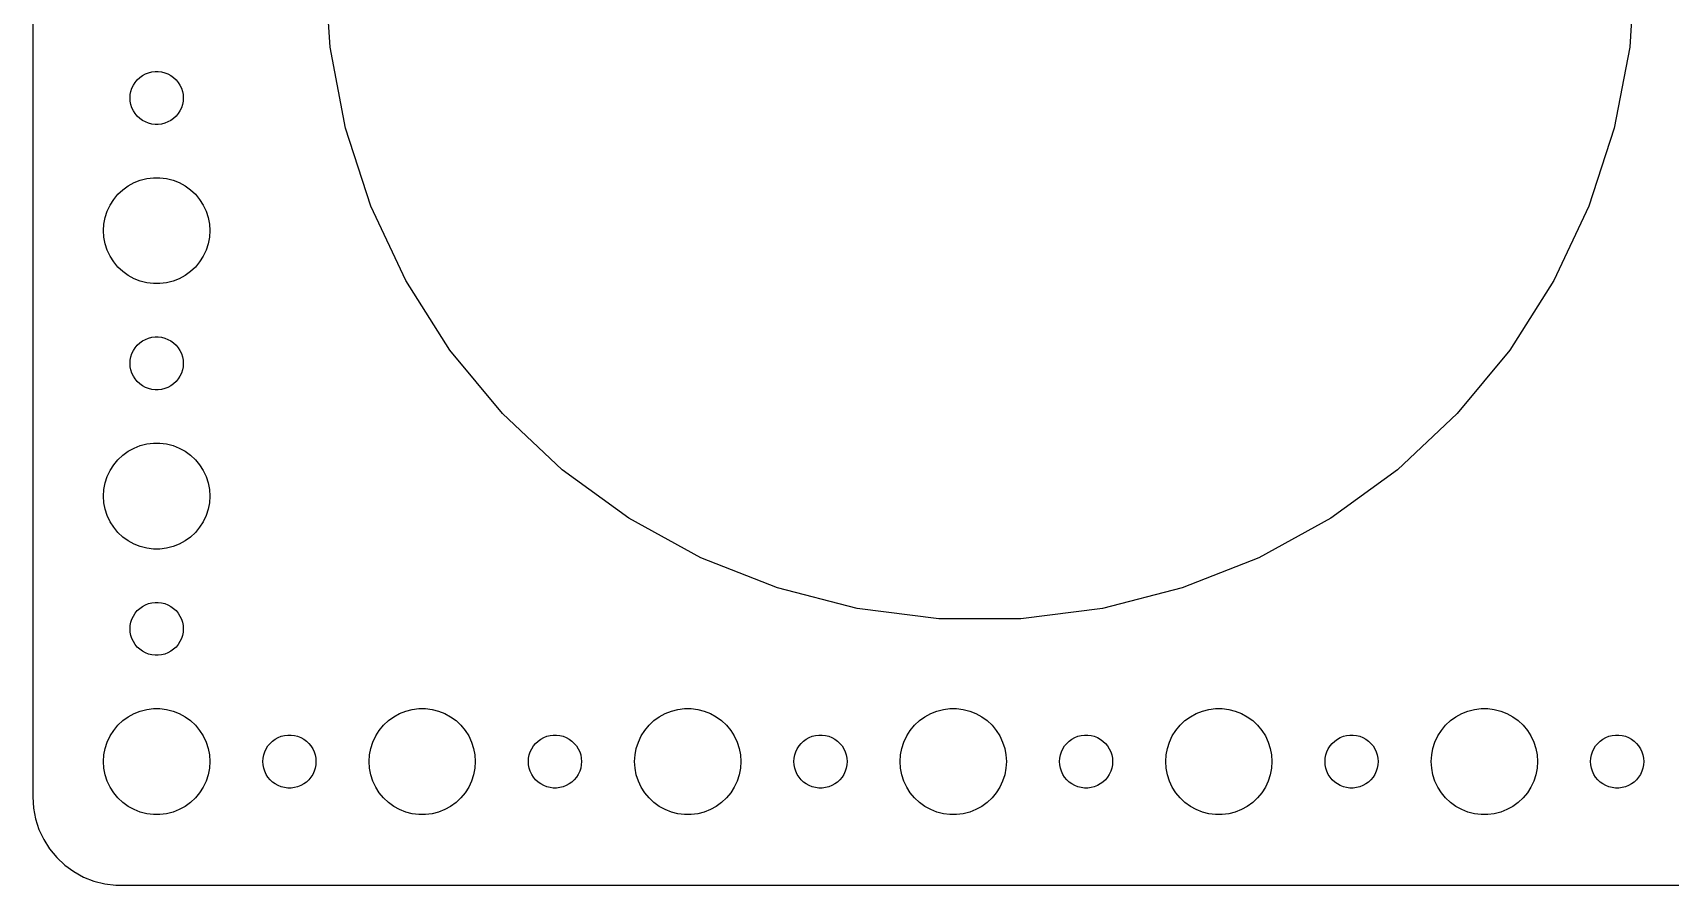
# Model space of a CAD drawing. Header units: metres. Extents: x -172 to 172, y -52 to 52.
# Drawn here: x -172 to -79.5, y -52 to -3.8 of the extents above; entities that cross this region are included whole.
import ezdxf

# ---------------------------------------------------------------- set-up
doc = ezdxf.new("R2010")
doc.units = ezdxf.units.M

msp = doc.modelspace()

# ---------------------------------------------------------------- linework, layer by layer
for p, q in [((-172, 47), (-172, -47)), ((-155.208, -4.63733), (-155.5, 0)), ((-81.5, 0), (-81.7917, -4.63733)), ((-154.338, -9.20152), (-155.208, -4.63733)), ((-81.7917, -4.63733), (-82.6624, -9.20152)), ((-166.214, -6.61832), (-166.093, -6.47318)), ((-166.093, -6.47318), (-165.956, -6.34422)), ((-165.956, -6.34422), (-165.804, -6.23351)), ((-165.804, -6.23351), (-165.639, -6.14275)), ((-165.639, -6.14275), (-165.464, -6.07341)), ((-165.464, -6.07341), (-165.281, -6.02657)), ((-165.281, -6.02657), (-165.094, -6.00294)), ((-165.094, -6.00294), (-164.906, -6.00294)), ((-164.906, -6.00294), (-164.719, -6.02657)), ((-164.719, -6.02657), (-164.536, -6.07341)), ((-164.536, -6.07341), (-164.361, -6.14275)), ((-164.361, -6.14275), (-164.196, -6.23351)), ((-164.196, -6.23351), (-164.044, -6.34422)), ((-164.044, -6.34422), (-163.907, -6.47318)), ((-163.907, -6.47318), (-163.786, -6.61832)), ((-166.5, -7.5), (-166.488, -7.312)), ((-166.488, -7.312), (-166.453, -7.12695)), ((-166.453, -7.12695), (-166.395, -6.9478)), ((-166.395, -6.9478), (-166.314, -6.77736)), ((-166.314, -6.77736), (-166.214, -6.61832)), ((-163.786, -6.61832), (-163.686, -6.77736)), ((-163.686, -6.77736), (-163.605, -6.9478)), ((-163.605, -6.9478), (-163.547, -7.12695)), ((-163.547, -7.12695), (-163.512, -7.312)), ((-163.512, -7.312), (-163.5, -7.5)), ((-166.488, -7.68799), (-166.5, -7.5)), ((-166.453, -7.87303), (-166.488, -7.68799)), ((-166.395, -8.05219), (-166.453, -7.87303)), ((-166.314, -8.22263), (-166.395, -8.05219)), ((-166.214, -8.38167), (-166.314, -8.22263)), ((-163.686, -8.22263), (-163.786, -8.38167)), ((-163.605, -8.05219), (-163.686, -8.22263)), ((-163.547, -7.87303), (-163.605, -8.05219)), ((-163.512, -7.68799), (-163.547, -7.87303)), ((-163.5, -7.5), (-163.512, -7.68799)), ((-166.093, -8.52681), (-166.214, -8.38167)), ((-165.956, -8.65576), (-166.093, -8.52681)), ((-165.804, -8.76648), (-165.956, -8.65576)), ((-165.639, -8.85724), (-165.804, -8.76648)), ((-165.464, -8.92657), (-165.639, -8.85724)), ((-165.281, -8.97342), (-165.464, -8.92657)), ((-165.094, -8.99704), (-165.281, -8.97342)), ((-164.906, -8.99704), (-165.094, -8.99704)), ((-164.719, -8.97342), (-164.906, -8.99704)), ((-164.536, -8.92657), (-164.719, -8.97342)), ((-164.361, -8.85724), (-164.536, -8.92657)), ((-164.196, -8.76648), (-164.361, -8.85724)), ((-164.044, -8.65576), (-164.196, -8.76648)), ((-163.907, -8.52681), (-164.044, -8.65576)), ((-163.786, -8.38167), (-163.907, -8.52681)), ((-152.902, -13.6206), (-154.338, -9.20152)), ((-82.6624, -9.20152), (-84.0983, -13.6206)), ((-165.562, -12.0531), (-165.188, -12.0059)), ((-165.188, -12.0059), (-164.812, -12.0059)), ((-164.812, -12.0059), (-164.438, -12.0531)), ((-167.427, -13.2366), (-167.187, -12.9464)), ((-167.187, -12.9464), (-166.912, -12.6884)), ((-166.912, -12.6884), (-166.607, -12.467)), ((-166.607, -12.467), (-166.277, -12.2855)), ((-166.277, -12.2855), (-165.927, -12.1468)), ((-165.927, -12.1468), (-165.562, -12.0531)), ((-164.438, -12.0531), (-164.073, -12.1468)), ((-164.073, -12.1468), (-163.723, -12.2855)), ((-163.723, -12.2855), (-163.393, -12.467)), ((-163.393, -12.467), (-163.088, -12.6884)), ((-163.088, -12.6884), (-162.813, -12.9464)), ((-162.813, -12.9464), (-162.573, -13.2366)), ((-167.789, -13.8956), (-167.629, -13.5547)), ((-167.629, -13.5547), (-167.427, -13.2366)), ((-162.573, -13.2366), (-162.371, -13.5547)), ((-162.371, -13.5547), (-162.211, -13.8956)), ((-150.923, -17.8249), (-152.902, -13.6206)), ((-84.0983, -13.6206), (-86.0766, -17.8249)), ((-168, -15), (-167.976, -14.624)), ((-167.976, -14.624), (-167.906, -14.2539)), ((-167.906, -14.2539), (-167.789, -13.8956)), ((-162.211, -13.8956), (-162.094, -14.2539)), ((-162.094, -14.2539), (-162.024, -14.624)), ((-162.024, -14.624), (-162, -15)), ((-167.976, -15.376), (-168, -15)), ((-167.906, -15.7461), (-167.976, -15.376)), ((-162.024, -15.376), (-162.094, -15.7461)), ((-162, -15), (-162.024, -15.376)), ((-167.789, -16.1044), (-167.906, -15.7461)), ((-167.629, -16.4453), (-167.789, -16.1044)), ((-167.427, -16.7634), (-167.629, -16.4453)), ((-162.371, -16.4453), (-162.573, -16.7634)), ((-162.211, -16.1044), (-162.371, -16.4453)), ((-162.094, -15.7461), (-162.211, -16.1044)), ((-167.187, -17.0536), (-167.427, -16.7634)), ((-166.912, -17.3115), (-167.187, -17.0536)), ((-166.607, -17.533), (-166.912, -17.3115)), ((-166.277, -17.7145), (-166.607, -17.533)), ((-163.393, -17.533), (-163.723, -17.7145)), ((-163.088, -17.3115), (-163.393, -17.533)), ((-162.813, -17.0536), (-163.088, -17.3115)), ((-162.573, -16.7634), (-162.813, -17.0536)), ((-165.927, -17.8532), (-166.277, -17.7145)), ((-165.562, -17.9469), (-165.927, -17.8532)), ((-165.188, -17.9941), (-165.562, -17.9469)), ((-164.812, -17.9941), (-165.188, -17.9941)), ((-164.438, -17.9469), (-164.812, -17.9941)), ((-164.073, -17.8532), (-164.438, -17.9469)), ((-163.723, -17.7145), (-164.073, -17.8532)), ((-148.434, -21.748), (-150.923, -17.8249)), ((-86.0766, -17.8249), (-88.5664, -21.748)), ((-165.956, -21.3442), (-165.804, -21.2335)), ((-165.804, -21.2335), (-165.639, -21.1427)), ((-165.639, -21.1427), (-165.464, -21.0734)), ((-165.464, -21.0734), (-165.281, -21.0266)), ((-165.281, -21.0266), (-165.094, -21.003)), ((-165.094, -21.003), (-164.906, -21.003)), ((-164.906, -21.003), (-164.719, -21.0266)), ((-164.719, -21.0266), (-164.536, -21.0734)), ((-164.536, -21.0734), (-164.361, -21.1427)), ((-164.361, -21.1427), (-164.196, -21.2335)), ((-164.196, -21.2335), (-164.044, -21.3442)), ((-166.488, -22.312), (-166.453, -22.127)), ((-166.453, -22.127), (-166.395, -21.9478)), ((-166.395, -21.9478), (-166.314, -21.7774)), ((-166.314, -21.7774), (-166.214, -21.6183)), ((-166.214, -21.6183), (-166.093, -21.4732)), ((-166.093, -21.4732), (-165.956, -21.3442)), ((-164.044, -21.3442), (-163.907, -21.4732)), ((-163.907, -21.4732), (-163.786, -21.6183)), ((-163.786, -21.6183), (-163.686, -21.7774)), ((-163.686, -21.7774), (-163.605, -21.9478)), ((-163.605, -21.9478), (-163.547, -22.127)), ((-163.547, -22.127), (-163.512, -22.312)), ((-145.472, -25.3282), (-148.434, -21.748)), ((-88.5664, -21.748), (-91.5282, -25.3282)), ((-166.5, -22.5), (-166.488, -22.312)), ((-166.488, -22.688), (-166.5, -22.5)), ((-166.453, -22.873), (-166.488, -22.688)), ((-166.395, -23.0522), (-166.453, -22.873)), ((-166.314, -23.2226), (-166.395, -23.0522)), ((-163.605, -23.0522), (-163.686, -23.2226)), ((-163.547, -22.873), (-163.605, -23.0522)), ((-163.512, -22.688), (-163.547, -22.873)), ((-163.512, -22.312), (-163.5, -22.5)), ((-163.5, -22.5), (-163.512, -22.688)), ((-166.214, -23.3817), (-166.314, -23.2226)), ((-166.093, -23.5268), (-166.214, -23.3817)), ((-165.956, -23.6558), (-166.093, -23.5268)), ((-165.804, -23.7665), (-165.956, -23.6558)), ((-165.639, -23.8572), (-165.804, -23.7665)), ((-165.464, -23.9266), (-165.639, -23.8572)), ((-165.281, -23.9734), (-165.464, -23.9266)), ((-165.094, -23.997), (-165.281, -23.9734)), ((-164.906, -23.997), (-165.094, -23.997)), ((-164.719, -23.9734), (-164.906, -23.997)), ((-164.536, -23.9266), (-164.719, -23.9734)), ((-164.361, -23.8572), (-164.536, -23.9266)), ((-164.196, -23.7665), (-164.361, -23.8572)), ((-164.044, -23.6558), (-164.196, -23.7665)), ((-163.907, -23.5268), (-164.044, -23.6558)), ((-163.786, -23.3817), (-163.907, -23.5268)), ((-163.686, -23.2226), (-163.786, -23.3817)), ((-142.085, -28.509), (-145.472, -25.3282)), ((-91.5282, -25.3282), (-94.9153, -28.509)), ((-167.187, -27.9464), (-166.912, -27.6884)), ((-166.912, -27.6884), (-166.607, -27.467)), ((-166.607, -27.467), (-166.277, -27.2855)), ((-166.277, -27.2855), (-165.927, -27.1468)), ((-165.927, -27.1468), (-165.562, -27.0531)), ((-165.562, -27.0531), (-165.188, -27.0059)), ((-165.188, -27.0059), (-164.812, -27.0059)), ((-164.812, -27.0059), (-164.438, -27.0531)), ((-164.438, -27.0531), (-164.073, -27.1468)), ((-164.073, -27.1468), (-163.723, -27.2855)), ((-163.723, -27.2855), (-163.393, -27.467)), ((-163.393, -27.467), (-163.088, -27.6884)), ((-163.088, -27.6884), (-162.813, -27.9464)), ((-167.789, -28.8956), (-167.629, -28.5547)), ((-167.629, -28.5547), (-167.427, -28.2366)), ((-167.427, -28.2366), (-167.187, -27.9464)), ((-162.813, -27.9464), (-162.573, -28.2366)), ((-162.573, -28.2366), (-162.371, -28.5547)), ((-162.371, -28.5547), (-162.211, -28.8956)), ((-138.326, -31.2401), (-142.085, -28.509)), ((-94.9153, -28.509), (-98.6744, -31.2401)), ((-167.976, -29.624), (-167.906, -29.2539)), ((-167.906, -29.2539), (-167.789, -28.8956)), ((-162.211, -28.8956), (-162.094, -29.2539)), ((-162.094, -29.2539), (-162.024, -29.624)), ((-168, -30), (-167.976, -29.624)), ((-167.976, -30.376), (-168, -30)), ((-167.906, -30.7461), (-167.976, -30.376)), ((-162.024, -30.376), (-162.094, -30.7461)), ((-162.024, -29.624), (-162, -30)), ((-162, -30), (-162.024, -30.376)), ((-167.789, -31.1044), (-167.906, -30.7461)), ((-167.629, -31.4453), (-167.789, -31.1044)), ((-167.427, -31.7634), (-167.629, -31.4453)), ((-162.371, -31.4453), (-162.573, -31.7634)), ((-162.211, -31.1044), (-162.371, -31.4453)), ((-162.094, -30.7461), (-162.211, -31.1044)), ((-134.254, -33.4786), (-138.326, -31.2401)), ((-98.6744, -31.2401), (-102.746, -33.4786)), ((-167.187, -32.0536), (-167.427, -31.7634)), ((-166.912, -32.3115), (-167.187, -32.0536)), ((-166.607, -32.533), (-166.912, -32.3115)), ((-163.088, -32.3115), (-163.393, -32.533)), ((-162.813, -32.0536), (-163.088, -32.3115)), ((-162.573, -31.7634), (-162.813, -32.0536)), ((-166.277, -32.7145), (-166.607, -32.533)), ((-165.927, -32.8532), (-166.277, -32.7145)), ((-165.562, -32.9469), (-165.927, -32.8532)), ((-165.188, -32.9941), (-165.562, -32.9469)), ((-164.812, -32.9941), (-165.188, -32.9941)), ((-164.438, -32.9469), (-164.812, -32.9941)), ((-164.073, -32.8532), (-164.438, -32.9469)), ((-163.723, -32.7145), (-164.073, -32.8532)), ((-163.393, -32.533), (-163.723, -32.7145)), ((-129.934, -35.1891), (-134.254, -33.4786)), ((-102.746, -33.4786), (-107.066, -35.1891)), ((-165.639, -36.1428), (-165.464, -36.0734)), ((-165.464, -36.0734), (-165.281, -36.0266)), ((-165.281, -36.0266), (-165.094, -36.003)), ((-165.094, -36.003), (-164.906, -36.003)), ((-164.906, -36.003), (-164.719, -36.0266)), ((-164.719, -36.0266), (-164.536, -36.0734)), ((-164.536, -36.0734), (-164.361, -36.1428)), ((-125.433, -36.3446), (-129.934, -35.1891)), ((-107.066, -35.1891), (-111.567, -36.3446)), ((-166.453, -37.127), (-166.395, -36.9478)), ((-166.395, -36.9478), (-166.314, -36.7774)), ((-166.314, -36.7774), (-166.214, -36.6183)), ((-166.214, -36.6183), (-166.093, -36.4732)), ((-166.093, -36.4732), (-165.956, -36.3442)), ((-165.956, -36.3442), (-165.804, -36.2335)), ((-165.804, -36.2335), (-165.639, -36.1428)), ((-164.361, -36.1428), (-164.196, -36.2335)), ((-164.196, -36.2335), (-164.044, -36.3442)), ((-164.044, -36.3442), (-163.907, -36.4732)), ((-163.907, -36.4732), (-163.786, -36.6183)), ((-163.786, -36.6183), (-163.686, -36.7774)), ((-163.686, -36.7774), (-163.605, -36.9478)), ((-163.605, -36.9478), (-163.547, -37.127)), ((-120.823, -36.927), (-125.433, -36.3446)), ((-116.177, -36.927), (-120.823, -36.927)), ((-111.567, -36.3446), (-116.177, -36.927)), ((-166.5, -37.5), (-166.488, -37.312)), ((-166.488, -37.688), (-166.5, -37.5)), ((-166.488, -37.312), (-166.453, -37.127)), ((-166.453, -37.873), (-166.488, -37.688)), ((-166.395, -38.0522), (-166.453, -37.873)), ((-163.547, -37.873), (-163.605, -38.0522)), ((-163.547, -37.127), (-163.512, -37.312)), ((-163.512, -37.688), (-163.547, -37.873)), ((-163.512, -37.312), (-163.5, -37.5)), ((-163.5, -37.5), (-163.512, -37.688)), ((-166.314, -38.2226), (-166.395, -38.0522)), ((-166.214, -38.3817), (-166.314, -38.2226)), ((-166.093, -38.5268), (-166.214, -38.3817)), ((-165.956, -38.6558), (-166.093, -38.5268)), ((-165.804, -38.7665), (-165.956, -38.6558)), ((-165.639, -38.8572), (-165.804, -38.7665)), ((-164.196, -38.7665), (-164.361, -38.8572)), ((-164.044, -38.6558), (-164.196, -38.7665)), ((-163.907, -38.5268), (-164.044, -38.6558)), ((-163.786, -38.3817), (-163.907, -38.5268)), ((-163.686, -38.2226), (-163.786, -38.3817)), ((-163.605, -38.0522), (-163.686, -38.2226)), ((-165.464, -38.9266), (-165.639, -38.8572)), ((-165.281, -38.9734), (-165.464, -38.9266)), ((-165.094, -38.997), (-165.281, -38.9734)), ((-164.906, -38.997), (-165.094, -38.997)), ((-164.719, -38.9734), (-164.906, -38.997)), ((-164.536, -38.9266), (-164.719, -38.9734)), ((-164.361, -38.8572), (-164.536, -38.9266)), ((-166.912, -42.6885), (-166.607, -42.467)), ((-166.607, -42.467), (-166.277, -42.2855)), ((-166.277, -42.2855), (-165.927, -42.1468)), ((-165.927, -42.1468), (-165.562, -42.0531)), ((-165.562, -42.0531), (-165.188, -42.0059)), ((-165.188, -42.0059), (-164.812, -42.0059)), ((-164.812, -42.0059), (-164.438, -42.0531)), ((-164.438, -42.0531), (-164.073, -42.1468)), ((-164.073, -42.1468), (-163.723, -42.2855)), ((-163.723, -42.2855), (-163.393, -42.467)), ((-163.393, -42.467), (-163.088, -42.6885)), ((-151.912, -42.6885), (-151.607, -42.467)), ((-151.607, -42.467), (-151.277, -42.2855)), ((-151.277, -42.2855), (-150.927, -42.1468)), ((-150.927, -42.1468), (-150.562, -42.0531)), ((-150.562, -42.0531), (-150.188, -42.0059)), ((-150.188, -42.0059), (-149.812, -42.0059)), ((-149.812, -42.0059), (-149.438, -42.0531)), ((-149.438, -42.0531), (-149.073, -42.1468)), ((-149.073, -42.1468), (-148.723, -42.2855)), ((-148.723, -42.2855), (-148.393, -42.467)), ((-148.393, -42.467), (-148.088, -42.6885)), ((-136.912, -42.6885), (-136.607, -42.467)), ((-136.607, -42.467), (-136.277, -42.2855)), ((-136.277, -42.2855), (-135.927, -42.1468)), ((-135.927, -42.1468), (-135.562, -42.0531)), ((-135.562, -42.0531), (-135.188, -42.0059)), ((-135.188, -42.0059), (-134.812, -42.0059)), ((-134.812, -42.0059), (-134.438, -42.0531)), ((-134.438, -42.0531), (-134.073, -42.1468)), ((-134.073, -42.1468), (-133.723, -42.2855)), ((-133.723, -42.2855), (-133.393, -42.467)), ((-133.393, -42.467), (-133.088, -42.6885)), ((-121.912, -42.6885), (-121.607, -42.467)), ((-121.607, -42.467), (-121.277, -42.2855)), ((-121.277, -42.2855), (-120.927, -42.1468)), ((-120.927, -42.1468), (-120.562, -42.0531)), ((-120.562, -42.0531), (-120.188, -42.0059)), ((-120.188, -42.0059), (-119.812, -42.0059)), ((-119.812, -42.0059), (-119.438, -42.0531)), ((-119.438, -42.0531), (-119.073, -42.1468)), ((-119.073, -42.1468), (-118.723, -42.2855)), ((-118.723, -42.2855), (-118.393, -42.467)), ((-118.393, -42.467), (-118.088, -42.6885)), ((-106.912, -42.6885), (-106.607, -42.467)), ((-106.607, -42.467), (-106.277, -42.2855)), ((-106.277, -42.2855), (-105.927, -42.1468)), ((-105.927, -42.1468), (-105.562, -42.0531)), ((-105.562, -42.0531), (-105.188, -42.0059)), ((-105.188, -42.0059), (-104.812, -42.0059)), ((-104.812, -42.0059), (-104.438, -42.0531)), ((-104.438, -42.0531), (-104.073, -42.1468)), ((-104.073, -42.1468), (-103.723, -42.2855)), ((-103.723, -42.2855), (-103.393, -42.467)), ((-103.393, -42.467), (-103.088, -42.6885)), ((-91.9123, -42.6885), (-91.6075, -42.467)), ((-91.6075, -42.467), (-91.2773, -42.2855)), ((-91.2773, -42.2855), (-90.927, -42.1468)), ((-90.927, -42.1468), (-90.5621, -42.0531)), ((-90.5621, -42.0531), (-90.1884, -42.0059)), ((-90.1884, -42.0059), (-89.8116, -42.0059)), ((-89.8116, -42.0059), (-89.4379, -42.0531)), ((-89.4379, -42.0531), (-89.073, -42.1468)), ((-89.073, -42.1468), (-88.7227, -42.2855)), ((-88.7227, -42.2855), (-88.3925, -42.467)), ((-88.3925, -42.467), (-88.0877, -42.6885)), ((-167.629, -43.5547), (-167.427, -43.2366)), ((-167.427, -43.2366), (-167.187, -42.9464)), ((-167.187, -42.9464), (-166.912, -42.6885)), ((-163.088, -42.6885), (-162.813, -42.9464)), ((-162.813, -42.9464), (-162.573, -43.2366)), ((-162.573, -43.2366), (-162.371, -43.5547)), ((-152.629, -43.5547), (-152.427, -43.2366)), ((-152.427, -43.2366), (-152.187, -42.9464)), ((-152.187, -42.9464), (-151.912, -42.6885)), ((-148.088, -42.6885), (-147.813, -42.9464)), ((-147.813, -42.9464), (-147.573, -43.2366)), ((-147.573, -43.2366), (-147.371, -43.5547)), ((-137.629, -43.5547), (-137.427, -43.2366)), ((-137.427, -43.2366), (-137.187, -42.9464)), ((-137.187, -42.9464), (-136.912, -42.6885)), ((-133.088, -42.6885), (-132.813, -42.9464)), ((-132.813, -42.9464), (-132.573, -43.2366)), ((-132.573, -43.2366), (-132.371, -43.5547)), ((-122.629, -43.5547), (-122.427, -43.2366)), ((-122.427, -43.2366), (-122.187, -42.9464)), ((-122.187, -42.9464), (-121.912, -42.6885)), ((-118.088, -42.6885), (-117.813, -42.9464)), ((-117.813, -42.9464), (-117.573, -43.2366)), ((-117.573, -43.2366), (-117.371, -43.5547)), ((-107.629, -43.5547), (-107.427, -43.2366)), ((-107.427, -43.2366), (-107.187, -42.9464)), ((-107.187, -42.9464), (-106.912, -42.6885)), ((-103.088, -42.6885), (-102.813, -42.9464)), ((-102.813, -42.9464), (-102.573, -43.2366)), ((-102.573, -43.2366), (-102.371, -43.5547)), ((-92.6289, -43.5547), (-92.427, -43.2366)), ((-92.427, -43.2366), (-92.1869, -42.9464)), ((-92.1869, -42.9464), (-91.9123, -42.6885)), ((-88.0877, -42.6885), (-87.8131, -42.9464)), ((-87.8131, -42.9464), (-87.573, -43.2366)), ((-87.573, -43.2366), (-87.3711, -43.5547)), ((-167.976, -44.624), (-167.906, -44.2539)), ((-167.906, -44.2539), (-167.789, -43.8956)), ((-167.789, -43.8956), (-167.629, -43.5547)), ((-162.371, -43.5547), (-162.211, -43.8956)), ((-162.211, -43.8956), (-162.094, -44.2539)), ((-162.094, -44.2539), (-162.024, -44.624)), ((-158.895, -44.4478), (-158.814, -44.2774)), ((-158.814, -44.2774), (-158.714, -44.1183)), ((-158.714, -44.1183), (-158.593, -43.9732)), ((-158.593, -43.9732), (-158.456, -43.8442)), ((-158.456, -43.8442), (-158.304, -43.7335)), ((-158.304, -43.7335), (-158.139, -43.6428)), ((-158.139, -43.6428), (-157.964, -43.5734)), ((-157.964, -43.5734), (-157.781, -43.5266)), ((-157.781, -43.5266), (-157.594, -43.503)), ((-157.594, -43.503), (-157.406, -43.503)), ((-157.406, -43.503), (-157.219, -43.5266)), ((-157.219, -43.5266), (-157.036, -43.5734)), ((-157.036, -43.5734), (-156.861, -43.6428)), ((-156.861, -43.6428), (-156.696, -43.7335)), ((-156.696, -43.7335), (-156.544, -43.8442)), ((-156.544, -43.8442), (-156.407, -43.9732)), ((-156.407, -43.9732), (-156.286, -44.1183)), ((-156.286, -44.1183), (-156.186, -44.2774)), ((-156.186, -44.2774), (-156.105, -44.4478)), ((-152.976, -44.624), (-152.906, -44.2539)), ((-152.906, -44.2539), (-152.789, -43.8956)), ((-152.789, -43.8956), (-152.629, -43.5547)), ((-147.371, -43.5547), (-147.211, -43.8956)), ((-147.211, -43.8956), (-147.094, -44.2539)), ((-147.094, -44.2539), (-147.024, -44.624)), ((-143.895, -44.4478), (-143.814, -44.2774)), ((-143.814, -44.2774), (-143.714, -44.1183)), ((-143.714, -44.1183), (-143.593, -43.9732)), ((-143.593, -43.9732), (-143.456, -43.8442)), ((-143.456, -43.8442), (-143.304, -43.7335)), ((-143.304, -43.7335), (-143.139, -43.6428)), ((-143.139, -43.6428), (-142.964, -43.5734)), ((-142.964, -43.5734), (-142.781, -43.5266)), ((-142.781, -43.5266), (-142.594, -43.503)), ((-142.594, -43.503), (-142.406, -43.503)), ((-142.406, -43.503), (-142.219, -43.5266)), ((-142.219, -43.5266), (-142.036, -43.5734)), ((-142.036, -43.5734), (-141.861, -43.6428)), ((-141.861, -43.6428), (-141.696, -43.7335)), ((-141.696, -43.7335), (-141.544, -43.8442)), ((-141.544, -43.8442), (-141.407, -43.9732)), ((-141.407, -43.9732), (-141.286, -44.1183)), ((-141.286, -44.1183), (-141.186, -44.2774)), ((-141.186, -44.2774), (-141.105, -44.4478)), ((-137.976, -44.624), (-137.906, -44.2539)), ((-137.906, -44.2539), (-137.789, -43.8956)), ((-137.789, -43.8956), (-137.629, -43.5547)), ((-132.371, -43.5547), (-132.211, -43.8956)), ((-132.211, -43.8956), (-132.094, -44.2539)), ((-132.094, -44.2539), (-132.024, -44.624)), ((-128.895, -44.4478), (-128.814, -44.2774)), ((-128.814, -44.2774), (-128.714, -44.1183)), ((-128.714, -44.1183), (-128.593, -43.9732)), ((-128.593, -43.9732), (-128.456, -43.8442)), ((-128.456, -43.8442), (-128.304, -43.7335)), ((-128.304, -43.7335), (-128.139, -43.6428)), ((-128.139, -43.6428), (-127.964, -43.5734)), ((-127.964, -43.5734), (-127.781, -43.5266)), ((-127.781, -43.5266), (-127.594, -43.503)), ((-127.594, -43.503), (-127.406, -43.503)), ((-127.406, -43.503), (-127.219, -43.5266)), ((-127.219, -43.5266), (-127.036, -43.5734)), ((-127.036, -43.5734), (-126.861, -43.6428)), ((-126.861, -43.6428), (-126.696, -43.7335)), ((-126.696, -43.7335), (-126.544, -43.8442)), ((-126.544, -43.8442), (-126.407, -43.9732)), ((-126.407, -43.9732), (-126.286, -44.1183)), ((-126.286, -44.1183), (-126.186, -44.2774)), ((-126.186, -44.2774), (-126.105, -44.4478)), ((-122.976, -44.624), (-122.906, -44.2539)), ((-122.906, -44.2539), (-122.789, -43.8956)), ((-122.789, -43.8956), (-122.629, -43.5547)), ((-117.371, -43.5547), (-117.211, -43.8956)), ((-117.211, -43.8956), (-117.094, -44.2539)), ((-117.094, -44.2539), (-117.024, -44.624)), ((-113.895, -44.4478), (-113.814, -44.2774)), ((-113.814, -44.2774), (-113.714, -44.1183)), ((-113.714, -44.1183), (-113.593, -43.9732)), ((-113.593, -43.9732), (-113.456, -43.8442)), ((-113.456, -43.8442), (-113.304, -43.7335)), ((-113.304, -43.7335), (-113.139, -43.6428)), ((-113.139, -43.6428), (-112.964, -43.5734)), ((-112.964, -43.5734), (-112.781, -43.5266)), ((-112.781, -43.5266), (-112.594, -43.503)), ((-112.594, -43.503), (-112.406, -43.503)), ((-112.406, -43.503), (-112.219, -43.5266)), ((-112.219, -43.5266), (-112.036, -43.5734)), ((-112.036, -43.5734), (-111.861, -43.6428)), ((-111.861, -43.6428), (-111.696, -43.7335)), ((-111.696, -43.7335), (-111.544, -43.8442)), ((-111.544, -43.8442), (-111.407, -43.9732)), ((-111.407, -43.9732), (-111.286, -44.1183)), ((-111.286, -44.1183), (-111.186, -44.2774)), ((-111.186, -44.2774), (-111.105, -44.4478)), ((-107.976, -44.624), (-107.906, -44.2539)), ((-107.906, -44.2539), (-107.789, -43.8956)), ((-107.789, -43.8956), (-107.629, -43.5547)), ((-102.371, -43.5547), (-102.211, -43.8956)), ((-102.211, -43.8956), (-102.094, -44.2539)), ((-102.094, -44.2539), (-102.024, -44.624)), ((-98.8947, -44.4478), (-98.8145, -44.2774)), ((-98.8145, -44.2774), (-98.7135, -44.1183)), ((-98.7135, -44.1183), (-98.5934, -43.9732)), ((-98.5934, -43.9732), (-98.4561, -43.8442)), ((-98.4561, -43.8442), (-98.3037, -43.7335)), ((-98.3037, -43.7335), (-98.1387, -43.6428)), ((-98.1387, -43.6428), (-97.9635, -43.5734)), ((-97.9635, -43.5734), (-97.7811, -43.5266)), ((-97.7811, -43.5266), (-97.5942, -43.503)), ((-97.5942, -43.503), (-97.4058, -43.503)), ((-97.4058, -43.503), (-97.2189, -43.5266)), ((-97.2189, -43.5266), (-97.0365, -43.5734)), ((-97.0365, -43.5734), (-96.8613, -43.6428)), ((-96.8613, -43.6428), (-96.6963, -43.7335)), ((-96.6963, -43.7335), (-96.5439, -43.8442)), ((-96.5439, -43.8442), (-96.4065, -43.9732)), ((-96.4065, -43.9732), (-96.2865, -44.1183)), ((-96.2865, -44.1183), (-96.1855, -44.2774)), ((-96.1855, -44.2774), (-96.1053, -44.4478)), ((-92.9763, -44.624), (-92.9057, -44.2539)), ((-92.9057, -44.2539), (-92.7893, -43.8956)), ((-92.7893, -43.8956), (-92.6289, -43.5547)), ((-87.3711, -43.5547), (-87.2107, -43.8956)), ((-87.2107, -43.8956), (-87.0943, -44.2539)), ((-87.0943, -44.2539), (-87.0237, -44.624)), ((-83.8947, -44.4478), (-83.8145, -44.2774)), ((-83.8145, -44.2774), (-83.7135, -44.1183)), ((-83.7135, -44.1183), (-83.5934, -43.9732)), ((-83.5934, -43.9732), (-83.4561, -43.8442)), ((-83.4561, -43.8442), (-83.3037, -43.7335)), ((-83.3037, -43.7335), (-83.1387, -43.6428)), ((-83.1387, -43.6428), (-82.9635, -43.5734)), ((-82.9635, -43.5734), (-82.7811, -43.5266)), ((-82.7811, -43.5266), (-82.5942, -43.503)), ((-82.5942, -43.503), (-82.4058, -43.503)), ((-82.4058, -43.503), (-82.2189, -43.5266)), ((-82.2189, -43.5266), (-82.0365, -43.5734)), ((-82.0365, -43.5734), (-81.8613, -43.6428)), ((-81.8613, -43.6428), (-81.6963, -43.7335)), ((-81.6963, -43.7335), (-81.5439, -43.8442)), ((-81.5439, -43.8442), (-81.4065, -43.9732)), ((-81.4065, -43.9732), (-81.2865, -44.1183)), ((-81.2865, -44.1183), (-81.1855, -44.2774)), ((-81.1855, -44.2774), (-81.1053, -44.4478)), ((-168, -45), (-167.976, -44.624)), ((-167.976, -45.376), (-168, -45)), ((-162.024, -44.624), (-162, -45)), ((-162, -45), (-162.024, -45.376)), ((-159, -45), (-158.988, -44.812)), ((-158.988, -45.188), (-159, -45)), ((-158.988, -44.812), (-158.953, -44.627)), ((-158.953, -45.373), (-158.988, -45.188)), ((-158.953, -44.627), (-158.895, -44.4478)), ((-156.105, -44.4478), (-156.047, -44.627)), ((-156.047, -44.627), (-156.012, -44.812)), ((-156.012, -45.188), (-156.047, -45.373)), ((-156.012, -44.812), (-156, -45)), ((-156, -45), (-156.012, -45.188)), ((-153, -45), (-152.976, -44.624)), ((-152.976, -45.376), (-153, -45)), ((-147.024, -44.624), (-147, -45)), ((-147, -45), (-147.024, -45.376)), ((-144, -45), (-143.988, -44.812)), ((-143.988, -45.188), (-144, -45)), ((-143.988, -44.812), (-143.953, -44.627)), ((-143.953, -45.373), (-143.988, -45.188)), ((-143.953, -44.627), (-143.895, -44.4478)), ((-141.105, -44.4478), (-141.047, -44.627)), ((-141.047, -44.627), (-141.012, -44.812)), ((-141.012, -45.188), (-141.047, -45.373)), ((-141.012, -44.812), (-141, -45)), ((-141, -45), (-141.012, -45.188)), ((-138, -45), (-137.976, -44.624)), ((-137.976, -45.376), (-138, -45)), ((-132.024, -44.624), (-132, -45)), ((-132, -45), (-132.024, -45.376)), ((-129, -45), (-128.988, -44.812)), ((-128.988, -45.188), (-129, -45)), ((-128.988, -44.812), (-128.953, -44.627)), ((-128.953, -45.373), (-128.988, -45.188)), ((-128.953, -44.627), (-128.895, -44.4478)), ((-126.105, -44.4478), (-126.047, -44.627)), ((-126.047, -44.627), (-126.012, -44.812)), ((-126.012, -45.188), (-126.047, -45.373)), ((-126.012, -44.812), (-126, -45)), ((-126, -45), (-126.012, -45.188)), ((-123, -45), (-122.976, -44.624)), ((-122.976, -45.376), (-123, -45)), ((-117.024, -44.624), (-117, -45)), ((-117, -45), (-117.024, -45.376)), ((-114, -45), (-113.988, -44.812)), ((-113.988, -45.188), (-114, -45)), ((-113.988, -44.812), (-113.953, -44.627)), ((-113.953, -45.373), (-113.988, -45.188)), ((-113.953, -44.627), (-113.895, -44.4478)), ((-111.105, -44.4478), (-111.047, -44.627)), ((-111.047, -44.627), (-111.012, -44.812)), ((-111.012, -45.188), (-111.047, -45.373)), ((-111.012, -44.812), (-111, -45)), ((-111, -45), (-111.012, -45.188)), ((-108, -45), (-107.976, -44.624)), ((-107.976, -45.376), (-108, -45)), ((-102.024, -44.624), (-102, -45)), ((-102, -45), (-102.024, -45.376)), ((-99, -45), (-98.9882, -44.812)), ((-98.9882, -45.188), (-99, -45)), ((-98.9882, -44.812), (-98.9529, -44.627)), ((-98.9529, -45.373), (-98.9882, -45.188)), ((-98.9529, -44.627), (-98.8947, -44.4478)), ((-96.1053, -44.4478), (-96.0471, -44.627)), ((-96.0471, -44.627), (-96.0118, -44.812)), ((-96.0118, -45.188), (-96.0471, -45.373)), ((-96.0118, -44.812), (-96, -45)), ((-96, -45), (-96.0118, -45.188)), ((-93, -45), (-92.9763, -44.624)), ((-92.9763, -45.376), (-93, -45)), ((-87.0237, -44.624), (-87, -45)), ((-87, -45), (-87.0237, -45.376)), ((-84, -45), (-83.9882, -44.812)), ((-83.9882, -45.188), (-84, -45)), ((-83.9882, -44.812), (-83.9529, -44.627)), ((-83.9529, -45.373), (-83.9882, -45.188)), ((-83.9529, -44.627), (-83.8947, -44.4478)), ((-81.1053, -44.4478), (-81.0471, -44.627)), ((-81.0471, -44.627), (-81.0118, -44.812)), ((-81.0118, -45.188), (-81.0471, -45.373)), ((-81.0118, -44.812), (-81, -45)), ((-81, -45), (-81.0118, -45.188)), ((-167.906, -45.7461), (-167.976, -45.376)), ((-167.789, -46.1044), (-167.906, -45.7461)), ((-167.629, -46.4453), (-167.789, -46.1044)), ((-162.211, -46.1044), (-162.371, -46.4453)), ((-162.094, -45.7461), (-162.211, -46.1044)), ((-162.024, -45.376), (-162.094, -45.7461)), ((-158.895, -45.5522), (-158.953, -45.373)), ((-158.814, -45.7226), (-158.895, -45.5522)), ((-158.714, -45.8817), (-158.814, -45.7226)), ((-158.593, -46.0268), (-158.714, -45.8817)), ((-158.456, -46.1558), (-158.593, -46.0268)), ((-158.304, -46.2665), (-158.456, -46.1558)), ((-156.544, -46.1558), (-156.696, -46.2665)), ((-156.407, -46.0268), (-156.544, -46.1558)), ((-156.286, -45.8817), (-156.407, -46.0268)), ((-156.186, -45.7226), (-156.286, -45.8817)), ((-156.105, -45.5522), (-156.186, -45.7226)), ((-156.047, -45.373), (-156.105, -45.5522)), ((-152.906, -45.7461), (-152.976, -45.376)), ((-152.789, -46.1044), (-152.906, -45.7461)), ((-152.629, -46.4453), (-152.789, -46.1044)), ((-147.211, -46.1044), (-147.371, -46.4453)), ((-147.094, -45.7461), (-147.211, -46.1044)), ((-147.024, -45.376), (-147.094, -45.7461)), ((-143.895, -45.5522), (-143.953, -45.373)), ((-143.814, -45.7226), (-143.895, -45.5522)), ((-143.714, -45.8817), (-143.814, -45.7226)), ((-143.593, -46.0268), (-143.714, -45.8817)), ((-143.456, -46.1558), (-143.593, -46.0268)), ((-143.304, -46.2665), (-143.456, -46.1558)), ((-141.544, -46.1558), (-141.696, -46.2665)), ((-141.407, -46.0268), (-141.544, -46.1558)), ((-141.286, -45.8817), (-141.407, -46.0268)), ((-141.186, -45.7226), (-141.286, -45.8817)), ((-141.105, -45.5522), (-141.186, -45.7226)), ((-141.047, -45.373), (-141.105, -45.5522)), ((-137.906, -45.7461), (-137.976, -45.376)), ((-137.789, -46.1044), (-137.906, -45.7461)), ((-137.629, -46.4453), (-137.789, -46.1044)), ((-132.211, -46.1044), (-132.371, -46.4453)), ((-132.094, -45.7461), (-132.211, -46.1044)), ((-132.024, -45.376), (-132.094, -45.7461)), ((-128.895, -45.5522), (-128.953, -45.373)), ((-128.814, -45.7226), (-128.895, -45.5522)), ((-128.714, -45.8817), (-128.814, -45.7226)), ((-128.593, -46.0268), (-128.714, -45.8817)), ((-128.456, -46.1558), (-128.593, -46.0268)), ((-128.304, -46.2665), (-128.456, -46.1558)), ((-126.544, -46.1558), (-126.696, -46.2665)), ((-126.407, -46.0268), (-126.544, -46.1558)), ((-126.286, -45.8817), (-126.407, -46.0268)), ((-126.186, -45.7226), (-126.286, -45.8817)), ((-126.105, -45.5522), (-126.186, -45.7226)), ((-126.047, -45.373), (-126.105, -45.5522)), ((-122.906, -45.7461), (-122.976, -45.376)), ((-122.789, -46.1044), (-122.906, -45.7461)), ((-122.629, -46.4453), (-122.789, -46.1044)), ((-117.211, -46.1044), (-117.371, -46.4453)), ((-117.094, -45.7461), (-117.211, -46.1044)), ((-117.024, -45.376), (-117.094, -45.7461)), ((-113.895, -45.5522), (-113.953, -45.373)), ((-113.814, -45.7226), (-113.895, -45.5522)), ((-113.714, -45.8817), (-113.814, -45.7226)), ((-113.593, -46.0268), (-113.714, -45.8817)), ((-113.456, -46.1558), (-113.593, -46.0268)), ((-113.304, -46.2665), (-113.456, -46.1558)), ((-111.544, -46.1558), (-111.696, -46.2665)), ((-111.407, -46.0268), (-111.544, -46.1558)), ((-111.286, -45.8817), (-111.407, -46.0268)), ((-111.186, -45.7226), (-111.286, -45.8817)), ((-111.105, -45.5522), (-111.186, -45.7226)), ((-111.047, -45.373), (-111.105, -45.5522)), ((-107.906, -45.7461), (-107.976, -45.376)), ((-107.789, -46.1044), (-107.906, -45.7461)), ((-107.629, -46.4453), (-107.789, -46.1044)), ((-102.211, -46.1044), (-102.371, -46.4453)), ((-102.094, -45.7461), (-102.211, -46.1044)), ((-102.024, -45.376), (-102.094, -45.7461)), ((-98.8947, -45.5522), (-98.9529, -45.373)), ((-98.8145, -45.7226), (-98.8947, -45.5522)), ((-98.7135, -45.8817), (-98.8145, -45.7226)), ((-98.5934, -46.0268), (-98.7135, -45.8817)), ((-98.4561, -46.1558), (-98.5934, -46.0268)), ((-98.3037, -46.2665), (-98.4561, -46.1558)), ((-96.5439, -46.1558), (-96.6963, -46.2665)), ((-96.4065, -46.0268), (-96.5439, -46.1558)), ((-96.2865, -45.8817), (-96.4065, -46.0268)), ((-96.1855, -45.7226), (-96.2865, -45.8817)), ((-96.1053, -45.5522), (-96.1855, -45.7226)), ((-96.0471, -45.373), (-96.1053, -45.5522)), ((-92.9057, -45.7461), (-92.9763, -45.376)), ((-92.7893, -46.1044), (-92.9057, -45.7461)), ((-92.6289, -46.4453), (-92.7893, -46.1044)), ((-87.2107, -46.1044), (-87.3711, -46.4453)), ((-87.0943, -45.7461), (-87.2107, -46.1044)), ((-87.0237, -45.376), (-87.0943, -45.7461)), ((-83.8947, -45.5522), (-83.9529, -45.373)), ((-83.8145, -45.7226), (-83.8947, -45.5522)), ((-83.7135, -45.8817), (-83.8145, -45.7226)), ((-83.5934, -46.0268), (-83.7135, -45.8817)), ((-83.4561, -46.1558), (-83.5934, -46.0268)), ((-83.3037, -46.2665), (-83.4561, -46.1558)), ((-81.5439, -46.1558), (-81.6963, -46.2665)), ((-81.4065, -46.0268), (-81.5439, -46.1558)), ((-81.2865, -45.8817), (-81.4065, -46.0268)), ((-81.1855, -45.7226), (-81.2865, -45.8817)), ((-81.1053, -45.5522), (-81.1855, -45.7226)), ((-81.0471, -45.373), (-81.1053, -45.5522)), ((-172, -47), (-171.961, -47.6267)), ((-167.427, -46.7634), (-167.629, -46.4453)), ((-167.187, -47.0536), (-167.427, -46.7634)), ((-166.912, -47.3115), (-167.187, -47.0536)), ((-162.813, -47.0536), (-163.088, -47.3115)), ((-162.573, -46.7634), (-162.813, -47.0536)), ((-162.371, -46.4453), (-162.573, -46.7634)), ((-158.139, -46.3572), (-158.304, -46.2665)), ((-157.964, -46.4266), (-158.139, -46.3572)), ((-157.781, -46.4734), (-157.964, -46.4266)), ((-157.594, -46.497), (-157.781, -46.4734)), ((-157.406, -46.497), (-157.594, -46.497)), ((-157.219, -46.4734), (-157.406, -46.497)), ((-157.036, -46.4266), (-157.219, -46.4734)), ((-156.861, -46.3572), (-157.036, -46.4266)), ((-156.696, -46.2665), (-156.861, -46.3572)), ((-152.427, -46.7634), (-152.629, -46.4453)), ((-152.187, -47.0536), (-152.427, -46.7634)), ((-151.912, -47.3115), (-152.187, -47.0536)), ((-147.813, -47.0536), (-148.088, -47.3115)), ((-147.573, -46.7634), (-147.813, -47.0536)), ((-147.371, -46.4453), (-147.573, -46.7634)), ((-143.139, -46.3572), (-143.304, -46.2665)), ((-142.964, -46.4266), (-143.139, -46.3572)), ((-142.781, -46.4734), (-142.964, -46.4266)), ((-142.594, -46.497), (-142.781, -46.4734)), ((-142.406, -46.497), (-142.594, -46.497)), ((-142.219, -46.4734), (-142.406, -46.497)), ((-142.036, -46.4266), (-142.219, -46.4734)), ((-141.861, -46.3572), (-142.036, -46.4266)), ((-141.696, -46.2665), (-141.861, -46.3572)), ((-137.427, -46.7634), (-137.629, -46.4453)), ((-137.187, -47.0536), (-137.427, -46.7634)), ((-136.912, -47.3115), (-137.187, -47.0536)), ((-132.813, -47.0536), (-133.088, -47.3115)), ((-132.573, -46.7634), (-132.813, -47.0536)), ((-132.371, -46.4453), (-132.573, -46.7634)), ((-128.139, -46.3572), (-128.304, -46.2665)), ((-127.964, -46.4266), (-128.139, -46.3572)), ((-127.781, -46.4734), (-127.964, -46.4266)), ((-127.594, -46.497), (-127.781, -46.4734)), ((-127.406, -46.497), (-127.594, -46.497)), ((-127.219, -46.4734), (-127.406, -46.497)), ((-127.036, -46.4266), (-127.219, -46.4734)), ((-126.861, -46.3572), (-127.036, -46.4266)), ((-126.696, -46.2665), (-126.861, -46.3572)), ((-122.427, -46.7634), (-122.629, -46.4453)), ((-122.187, -47.0536), (-122.427, -46.7634)), ((-121.912, -47.3115), (-122.187, -47.0536)), ((-117.813, -47.0536), (-118.088, -47.3115)), ((-117.573, -46.7634), (-117.813, -47.0536)), ((-117.371, -46.4453), (-117.573, -46.7634)), ((-113.139, -46.3572), (-113.304, -46.2665)), ((-112.964, -46.4266), (-113.139, -46.3572)), ((-112.781, -46.4734), (-112.964, -46.4266)), ((-112.594, -46.497), (-112.781, -46.4734)), ((-112.406, -46.497), (-112.594, -46.497)), ((-112.219, -46.4734), (-112.406, -46.497)), ((-112.036, -46.4266), (-112.219, -46.4734)), ((-111.861, -46.3572), (-112.036, -46.4266)), ((-111.696, -46.2665), (-111.861, -46.3572)), ((-107.427, -46.7634), (-107.629, -46.4453)), ((-107.187, -47.0536), (-107.427, -46.7634)), ((-106.912, -47.3115), (-107.187, -47.0536)), ((-102.813, -47.0536), (-103.088, -47.3115)), ((-102.573, -46.7634), (-102.813, -47.0536)), ((-102.371, -46.4453), (-102.573, -46.7634)), ((-98.1387, -46.3572), (-98.3037, -46.2665)), ((-97.9635, -46.4266), (-98.1387, -46.3572)), ((-97.7811, -46.4734), (-97.9635, -46.4266)), ((-97.5942, -46.497), (-97.7811, -46.4734)), ((-97.4058, -46.497), (-97.5942, -46.497)), ((-97.2189, -46.4734), (-97.4058, -46.497)), ((-97.0365, -46.4266), (-97.2189, -46.4734)), ((-96.8613, -46.3572), (-97.0365, -46.4266)), ((-96.6963, -46.2665), (-96.8613, -46.3572)), ((-92.427, -46.7634), (-92.6289, -46.4453)), ((-92.1869, -47.0536), (-92.427, -46.7634)), ((-91.9123, -47.3115), (-92.1869, -47.0536)), ((-87.8131, -47.0536), (-88.0877, -47.3115)), ((-87.573, -46.7634), (-87.8131, -47.0536)), ((-87.3711, -46.4453), (-87.573, -46.7634)), ((-83.1387, -46.3572), (-83.3037, -46.2665)), ((-82.9635, -46.4266), (-83.1387, -46.3572)), ((-82.7811, -46.4734), (-82.9635, -46.4266)), ((-82.5942, -46.497), (-82.7811, -46.4734)), ((-82.4058, -46.497), (-82.5942, -46.497)), ((-82.2189, -46.4734), (-82.4058, -46.497)), ((-82.0365, -46.4266), (-82.2189, -46.4734)), ((-81.8613, -46.3572), (-82.0365, -46.4266)), ((-81.6963, -46.2665), (-81.8613, -46.3572)), ((-171.961, -47.6267), (-171.843, -48.2434)), ((-166.607, -47.533), (-166.912, -47.3115)), ((-166.277, -47.7145), (-166.607, -47.533)), ((-165.927, -47.8532), (-166.277, -47.7145)), ((-165.562, -47.9469), (-165.927, -47.8532)), ((-165.188, -47.9941), (-165.562, -47.9469)), ((-164.812, -47.9941), (-165.188, -47.9941)), ((-164.438, -47.9469), (-164.812, -47.9941)), ((-164.073, -47.8532), (-164.438, -47.9469)), ((-163.723, -47.7145), (-164.073, -47.8532)), ((-163.393, -47.533), (-163.723, -47.7145)), ((-163.088, -47.3115), (-163.393, -47.533)), ((-151.607, -47.533), (-151.912, -47.3115)), ((-151.277, -47.7145), (-151.607, -47.533)), ((-150.927, -47.8532), (-151.277, -47.7145)), ((-150.562, -47.9469), (-150.927, -47.8532)), ((-150.188, -47.9941), (-150.562, -47.9469)), ((-149.812, -47.9941), (-150.188, -47.9941)), ((-149.438, -47.9469), (-149.812, -47.9941)), ((-149.073, -47.8532), (-149.438, -47.9469)), ((-148.723, -47.7145), (-149.073, -47.8532)), ((-148.393, -47.533), (-148.723, -47.7145)), ((-148.088, -47.3115), (-148.393, -47.533)), ((-136.607, -47.533), (-136.912, -47.3115)), ((-136.277, -47.7145), (-136.607, -47.533)), ((-135.927, -47.8532), (-136.277, -47.7145)), ((-135.562, -47.9469), (-135.927, -47.8532)), ((-135.188, -47.9941), (-135.562, -47.9469)), ((-134.812, -47.9941), (-135.188, -47.9941)), ((-134.438, -47.9469), (-134.812, -47.9941)), ((-134.073, -47.8532), (-134.438, -47.9469)), ((-133.723, -47.7145), (-134.073, -47.8532)), ((-133.393, -47.533), (-133.723, -47.7145)), ((-133.088, -47.3115), (-133.393, -47.533)), ((-121.607, -47.533), (-121.912, -47.3115)), ((-121.277, -47.7145), (-121.607, -47.533)), ((-120.927, -47.8532), (-121.277, -47.7145)), ((-120.562, -47.9469), (-120.927, -47.8532)), ((-120.188, -47.9941), (-120.562, -47.9469)), ((-119.812, -47.9941), (-120.188, -47.9941)), ((-119.438, -47.9469), (-119.812, -47.9941)), ((-119.073, -47.8532), (-119.438, -47.9469)), ((-118.723, -47.7145), (-119.073, -47.8532)), ((-118.393, -47.533), (-118.723, -47.7145)), ((-118.088, -47.3115), (-118.393, -47.533)), ((-106.607, -47.533), (-106.912, -47.3115)), ((-106.277, -47.7145), (-106.607, -47.533)), ((-105.927, -47.8532), (-106.277, -47.7145)), ((-105.562, -47.9469), (-105.927, -47.8532)), ((-105.188, -47.9941), (-105.562, -47.9469)), ((-104.812, -47.9941), (-105.188, -47.9941)), ((-104.438, -47.9469), (-104.812, -47.9941)), ((-104.073, -47.8532), (-104.438, -47.9469)), ((-103.723, -47.7145), (-104.073, -47.8532)), ((-103.393, -47.533), (-103.723, -47.7145)), ((-103.088, -47.3115), (-103.393, -47.533)), ((-91.6075, -47.533), (-91.9123, -47.3115)), ((-91.2773, -47.7145), (-91.6075, -47.533)), ((-90.927, -47.8532), (-91.2773, -47.7145)), ((-90.5621, -47.9469), (-90.927, -47.8532)), ((-90.1884, -47.9941), (-90.5621, -47.9469)), ((-89.8116, -47.9941), (-90.1884, -47.9941)), ((-89.4379, -47.9469), (-89.8116, -47.9941)), ((-89.073, -47.8532), (-89.4379, -47.9469)), ((-88.7227, -47.7145), (-89.073, -47.8532)), ((-88.3925, -47.533), (-88.7227, -47.7145)), ((-88.0877, -47.3115), (-88.3925, -47.533)), ((-171.843, -48.2434), (-171.649, -48.8406)), ((-171.649, -48.8406), (-171.382, -49.4088)), ((-171.382, -49.4088), (-171.045, -49.9389)), ((-171.045, -49.9389), (-170.645, -50.4227)), ((-170.645, -50.4227), (-170.187, -50.8526)), ((-170.187, -50.8526), (-169.679, -51.2216)), ((-169.679, -51.2216), (-169.129, -51.5241)), ((-169.129, -51.5241), (-168.545, -51.7553)), ((-168.545, -51.7553), (-167.937, -51.9114)), ((-167.937, -51.9114), (-167.314, -51.9901)), ((-167.314, -51.9901), (167.314, -51.9901))]:
    msp.add_line(p, q)

doc.saveas('drawing.dxf')
